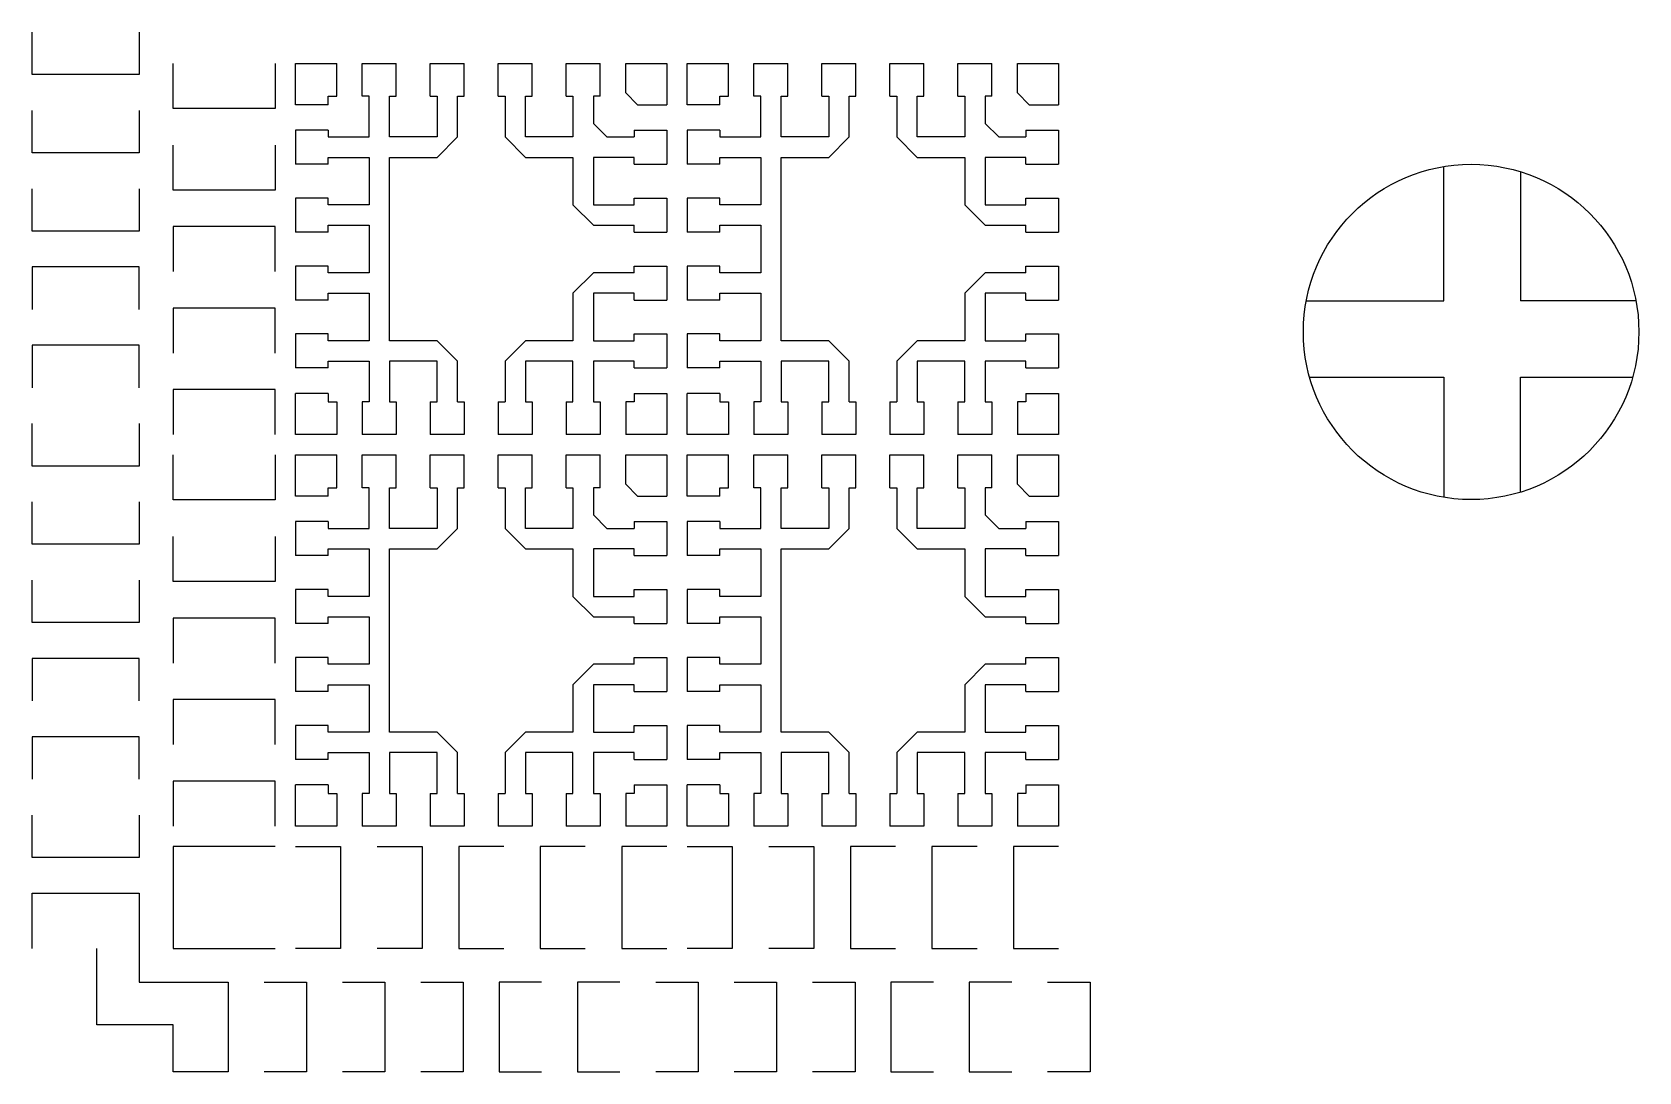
# Model space of a CAD drawing. Header units: metres. Extents: x 7.75 to 15.31, y -2.41 to 2.49.
import ezdxf

# ---------------------------------------------------------------- set-up
doc = ezdxf.new("R2010")
doc.units = ezdxf.units.M

msp = doc.modelspace()

# ---------------------------------------------------------------- linework, layer by layer
for p, q in [((9.1818, 2.2646), (9.1818, 2.3386)), ((9.3018, 2.2646), (9.3018, 2.3386)), ((9.4618, 2.2646), (9.4618, 2.3386)), ((9.6218, 2.2646), (9.6218, 2.3386)), ((9.7818, 2.2646), (9.7818, 2.3386)), ((9.9418, 2.2646), (9.9418, 2.3386)), ((10.1018, 2.2646), (10.1018, 2.3386)), ((10.2618, 2.2646), (10.2618, 2.3386)), ((10.4218, 2.2646), (10.4218, 2.3386)), ((10.5418, 2.2646), (10.5418, 2.3386)), ((11.0258, 2.2646), (11.0258, 2.3386)), ((11.1458, 2.2646), (11.1458, 2.3386)), ((11.3058, 2.2646), (11.3058, 2.3386)), ((11.4658, 2.2646), (11.4658, 2.3386)), ((11.6258, 2.2646), (11.6258, 2.3386)), ((11.7858, 2.2646), (11.7858, 2.3386)), ((11.9458, 2.2646), (11.9458, 2.3386)), ((12.1058, 2.2646), (12.1058, 2.3386)), ((12.2658, 2.2646), (12.2658, 2.3386)), ((12.3858, 2.2646), (12.3858, 2.3386)), ((9.1818, 2.1846), (9.1818, 2.2646)), ((9.3018, 2.1846), (9.3018, 2.2646)), ((9.4618, 2.1846), (9.4618, 2.2646)), ((9.6218, 2.1846), (9.6218, 2.2646)), ((9.7818, 2.1846), (9.7818, 2.2646)), ((9.9418, 2.1846), (9.9418, 2.2646)), ((10.1018, 2.1846), (10.1018, 2.2646)), ((10.2618, 2.1846), (10.2618, 2.2646)), ((10.4218, 2.1846), (10.4218, 2.2646)), ((10.5418, 2.2006), (10.5418, 2.2646)), ((10.5418, 2.2006), (10.5978, 2.1446)), ((11.0258, 2.1846), (11.0258, 2.2646)), ((11.1458, 2.1846), (11.1458, 2.2646)), ((11.3058, 2.1846), (11.3058, 2.2646)), ((11.4658, 2.1846), (11.4658, 2.2646)), ((11.6258, 2.1846), (11.6258, 2.2646)), ((11.7858, 2.1846), (11.7858, 2.2646)), ((11.9458, 2.1846), (11.9458, 2.2646)), ((12.1058, 2.1846), (12.1058, 2.2646)), ((12.2658, 2.1846), (12.2658, 2.2646)), ((12.3858, 2.2006), (12.3858, 2.2646)), ((12.3858, 2.2006), (12.4418, 2.1446)), ((9.0618, 2.1446), (8.9878, 2.1446)), ((9.1418, 2.1446), (9.0618, 2.1446)), ((9.3338, 2.1846), (9.3018, 2.1846)), ((9.3338, 1.9926), (9.3338, 2.1846)), ((9.4298, 1.9926), (9.4298, 2.1846)), ((9.4298, 2.1846), (9.4618, 2.1846)), ((9.6218, 2.1846), (9.6538, 2.1846)), ((9.6538, 2.1846), (9.6538, 1.9926)), ((9.7498, 2.1846), (9.7818, 2.1846)), ((9.9418, 2.1846), (9.9738, 2.1846)), ((10.0698, 1.9926), (10.0698, 2.1846)), ((10.0698, 2.1846), (10.1018, 2.1846)), ((10.2618, 2.1846), (10.2938, 2.1846)), ((10.2938, 2.1846), (10.2938, 1.9926)), ((10.4218, 2.1846), (10.3898, 2.1846)), ((10.3898, 2.1846), (10.3898, 2.0566)), ((10.5978, 2.1446), (10.6618, 2.1446)), ((10.6618, 2.1446), (10.7358, 2.1446)), ((10.9058, 2.1446), (10.8318, 2.1446)), ((10.9858, 2.1446), (10.9058, 2.1446)), ((11.1778, 2.1846), (11.1458, 2.1846)), ((11.1778, 1.9926), (11.1778, 2.1846)), ((11.2738, 1.9926), (11.2738, 2.1846)), ((11.2738, 2.1846), (11.3058, 2.1846)), ((11.4658, 2.1846), (11.4978, 2.1846)), ((11.4978, 2.1846), (11.4978, 1.9926)), ((11.5938, 2.1846), (11.6258, 2.1846)), ((11.7858, 2.1846), (11.8178, 2.1846)), ((11.9138, 1.9926), (11.9138, 2.1846)), ((11.9138, 2.1846), (11.9458, 2.1846)), ((12.1058, 2.1846), (12.1378, 2.1846)), ((12.1378, 2.1846), (12.1378, 1.9926)), ((12.2658, 2.1846), (12.2338, 2.1846)), ((12.2338, 2.1846), (12.2338, 2.0566)), ((12.4418, 2.1446), (12.5058, 2.1446)), ((12.5058, 2.1446), (12.5798, 2.1446)), ((10.3898, 2.0566), (10.4538, 1.9926)), ((12.2338, 2.0566), (12.2978, 1.9926)), ((9.0618, 2.0246), (8.9878, 2.0246)), ((9.1418, 2.0246), (9.0618, 2.0246)), ((9.1418, 2.0246), (9.1418, 1.9926)), ((9.1418, 1.9926), (9.3338, 1.9926)), ((9.6538, 1.9926), (9.4298, 1.9926)), ((10.2938, 1.9926), (10.0698, 1.9926)), ((10.4538, 1.9926), (10.5818, 1.9926)), ((10.5818, 2.0246), (10.5818, 1.9926)), ((10.5818, 2.0246), (10.6618, 2.0246)), ((10.6618, 2.0246), (10.7358, 2.0246)), ((10.9058, 2.0246), (10.8318, 2.0246)), ((10.9858, 2.0246), (10.9058, 2.0246)), ((10.9858, 2.0246), (10.9858, 1.9926)), ((10.9858, 1.9926), (11.1778, 1.9926)), ((11.4978, 1.9926), (11.2738, 1.9926)), ((12.1378, 1.9926), (11.9138, 1.9926)), ((12.2978, 1.9926), (12.4258, 1.9926)), ((12.4258, 2.0246), (12.4258, 1.9926)), ((12.4258, 2.0246), (12.5058, 2.0246)), ((12.5058, 2.0246), (12.5798, 2.0246)), ((9.1418, 1.8646), (9.1418, 1.8966)), ((9.1418, 1.8966), (9.3338, 1.8966)), ((9.3338, 1.8966), (9.3338, 1.6726)), ((10.5818, 1.8966), (10.3898, 1.8966)), ((10.3898, 1.8966), (10.3898, 1.6726)), ((10.5818, 1.8646), (10.5818, 1.8966)), ((10.9858, 1.8646), (10.9858, 1.8966)), ((10.9858, 1.8966), (11.1778, 1.8966)), ((11.1778, 1.8966), (11.1778, 1.6726)), ((12.4258, 1.8966), (12.2338, 1.8966)), ((12.2338, 1.8966), (12.2338, 1.6726)), ((12.4258, 1.8646), (12.4258, 1.8966)), ((9.0618, 1.8646), (8.9878, 1.8646)), ((9.1418, 1.8646), (9.0618, 1.8646)), ((10.5818, 1.8646), (10.6618, 1.8646)), ((10.6618, 1.8646), (10.7358, 1.8646)), ((10.9058, 1.8646), (10.8318, 1.8646)), ((10.9858, 1.8646), (10.9058, 1.8646)), ((12.4258, 1.8646), (12.5058, 1.8646)), ((12.5058, 1.8646), (12.5798, 1.8646)), ((14.7538, 1.829), (14.7538, 1.2215)), ((9.0618, 1.7046), (8.9878, 1.7046)), ((9.1418, 1.7046), (9.0618, 1.7046)), ((9.1418, 1.6726), (9.1418, 1.7046)), ((9.3338, 1.6726), (9.1418, 1.6726)), ((10.3898, 1.6726), (10.5818, 1.6726)), ((10.5818, 1.7046), (10.6618, 1.7046)), ((10.5818, 1.6726), (10.5818, 1.7046)), ((10.6618, 1.7046), (10.7358, 1.7046)), ((10.9058, 1.7046), (10.8318, 1.7046)), ((10.9858, 1.7046), (10.9058, 1.7046)), ((10.9858, 1.6726), (10.9858, 1.7046)), ((11.1778, 1.6726), (10.9858, 1.6726)), ((12.2338, 1.6726), (12.4258, 1.6726)), ((12.4258, 1.7046), (12.5058, 1.7046)), ((12.4258, 1.6726), (12.4258, 1.7046)), ((12.5058, 1.7046), (12.5798, 1.7046)), ((9.0618, 1.5446), (8.9878, 1.5446)), ((9.1418, 1.5446), (9.0618, 1.5446)), ((9.1418, 1.5446), (9.1418, 1.5766)), ((9.1418, 1.5766), (9.3338, 1.5766)), ((9.3338, 1.5766), (9.3338, 1.3526)), ((10.5818, 1.5446), (10.5818, 1.5766)), ((10.5818, 1.5446), (10.6618, 1.5446)), ((10.6618, 1.5446), (10.7358, 1.5446)), ((10.9058, 1.5446), (10.8318, 1.5446)), ((10.9858, 1.5446), (10.9058, 1.5446)), ((10.9858, 1.5446), (10.9858, 1.5766)), ((10.9858, 1.5766), (11.1778, 1.5766)), ((11.1778, 1.5766), (11.1778, 1.3526)), ((12.4258, 1.5446), (12.4258, 1.5766)), ((12.4258, 1.5446), (12.5058, 1.5446)), ((12.5058, 1.5446), (12.5798, 1.5446)), ((9.0618, 1.3846), (8.9878, 1.3846)), ((9.1418, 1.3846), (9.0618, 1.3846)), ((9.1418, 1.3526), (9.1418, 1.3846)), ((10.5818, 1.3526), (10.5818, 1.3846)), ((10.5818, 1.3846), (10.6618, 1.3846)), ((10.6618, 1.3846), (10.7358, 1.3846)), ((10.9058, 1.3846), (10.8318, 1.3846)), ((10.9858, 1.3846), (10.9058, 1.3846)), ((10.9858, 1.3526), (10.9858, 1.3846)), ((12.4258, 1.3526), (12.4258, 1.3846)), ((12.4258, 1.3846), (12.5058, 1.3846)), ((12.5058, 1.3846), (12.5798, 1.3846)), ((9.3338, 1.3526), (9.1418, 1.3526)), ((11.1778, 1.3526), (10.9858, 1.3526)), ((9.0618, 1.2246), (8.9878, 1.2246)), ((9.1418, 1.2246), (9.0618, 1.2246)), ((9.1418, 1.2246), (9.1418, 1.2566)), ((9.1418, 1.2566), (9.3338, 1.2566)), ((9.3338, 1.2566), (9.3338, 1.0326)), ((10.5818, 1.2566), (10.3898, 1.2566)), ((10.3898, 1.2566), (10.3898, 1.0326)), ((10.5818, 1.2246), (10.5818, 1.2566)), ((10.5818, 1.2246), (10.6618, 1.2246)), ((10.6618, 1.2246), (10.7358, 1.2246)), ((10.9058, 1.2246), (10.8318, 1.2246)), ((10.9858, 1.2246), (10.9058, 1.2246)), ((10.9858, 1.2246), (10.9858, 1.2566)), ((10.9858, 1.2566), (11.1778, 1.2566)), ((11.1778, 1.2566), (11.1778, 1.0326)), ((12.4258, 1.2566), (12.2338, 1.2566)), ((12.2338, 1.2566), (12.2338, 1.0326)), ((12.4258, 1.2246), (12.4258, 1.2566)), ((12.4258, 1.2246), (12.5058, 1.2246)), ((12.5058, 1.2246), (12.5798, 1.2246)), ((15.2975, 1.2215), (14.7538, 1.2215)), ((9.0618, 1.0646), (8.9878, 1.0646)), ((9.1418, 1.0646), (9.0618, 1.0646)), ((9.1418, 1.0326), (9.1418, 1.0646)), ((10.5818, 1.0326), (10.5818, 1.0646)), ((10.5818, 1.0646), (10.6618, 1.0646)), ((10.6618, 1.0646), (10.7358, 1.0646)), ((10.9058, 1.0646), (10.8318, 1.0646)), ((10.9858, 1.0646), (10.9058, 1.0646)), ((10.9858, 1.0326), (10.9858, 1.0646)), ((12.4258, 1.0326), (12.4258, 1.0646)), ((12.4258, 1.0646), (12.5058, 1.0646)), ((12.5058, 1.0646), (12.5798, 1.0646)), ((9.3338, 1.0326), (9.1418, 1.0326)), ((10.3898, 1.0326), (10.5818, 1.0326)), ((11.1778, 1.0326), (10.9858, 1.0326)), ((12.2338, 1.0326), (12.4258, 1.0326)), ((9.1418, 0.9046), (9.1418, 0.9366)), ((9.1418, 0.9366), (9.3338, 0.9366)), ((9.3338, 0.9366), (9.3338, 0.7446)), ((9.6538, 0.9366), (9.4298, 0.9366)), ((9.4298, 0.9366), (9.4298, 0.7446)), ((9.6538, 0.7446), (9.6538, 0.9366)), ((10.2938, 0.9366), (10.0698, 0.9366)), ((10.0698, 0.9366), (10.0698, 0.7446)), ((10.2938, 0.7446), (10.2938, 0.9366)), ((10.5818, 0.9366), (10.3898, 0.9366)), ((10.3898, 0.9366), (10.3898, 0.7446)), ((10.5818, 0.9046), (10.5818, 0.9366)), ((10.9858, 0.9046), (10.9858, 0.9366)), ((10.9858, 0.9366), (11.1778, 0.9366)), ((11.1778, 0.9366), (11.1778, 0.7446)), ((11.4978, 0.9366), (11.2738, 0.9366)), ((11.2738, 0.9366), (11.2738, 0.7446)), ((11.4978, 0.7446), (11.4978, 0.9366)), ((12.1378, 0.9366), (11.9138, 0.9366)), ((11.9138, 0.9366), (11.9138, 0.7446)), ((12.1378, 0.7446), (12.1378, 0.9366)), ((12.4258, 0.9366), (12.2338, 0.9366)), ((12.2338, 0.9366), (12.2338, 0.7446)), ((12.4258, 0.9046), (12.4258, 0.9366)), ((9.0618, 0.9046), (8.9878, 0.9046)), ((9.1418, 0.9046), (9.0618, 0.9046)), ((10.5818, 0.9046), (10.6618, 0.9046)), ((10.6618, 0.9046), (10.7358, 0.9046)), ((10.9058, 0.9046), (10.8318, 0.9046)), ((10.9858, 0.9046), (10.9058, 0.9046)), ((12.4258, 0.9046), (12.5058, 0.9046)), ((12.5058, 0.9046), (12.5798, 0.9046)), ((9.0618, 0.7846), (8.9878, 0.7846)), ((9.1418, 0.7846), (9.0618, 0.7846)), ((10.5818, 0.7846), (10.6618, 0.7846)), ((10.6618, 0.7846), (10.7358, 0.7846)), ((10.9058, 0.7846), (10.8318, 0.7846)), ((10.9858, 0.7846), (10.9058, 0.7846)), ((12.4258, 0.7846), (12.5058, 0.7846)), ((12.5058, 0.7846), (12.5798, 0.7846)), ((9.1818, 0.7446), (9.1818, 0.6646)), ((9.3018, 0.7446), (9.3018, 0.6646)), ((9.3338, 0.7446), (9.3018, 0.7446)), ((9.4298, 0.7446), (9.4618, 0.7446)), ((9.4618, 0.7446), (9.4618, 0.6646)), ((9.6218, 0.7446), (9.6538, 0.7446)), ((9.6218, 0.7446), (9.6218, 0.6646)), ((9.7498, 0.7446), (9.7818, 0.7446)), ((9.7818, 0.7446), (9.7818, 0.6646)), ((9.9418, 0.7446), (9.9738, 0.7446)), ((9.9418, 0.7446), (9.9418, 0.6646)), ((10.0698, 0.7446), (10.1018, 0.7446)), ((10.1018, 0.7446), (10.1018, 0.6646)), ((10.2618, 0.7446), (10.2618, 0.6646)), ((10.2618, 0.7446), (10.2938, 0.7446)), ((10.3898, 0.7446), (10.4218, 0.7446)), ((10.4218, 0.7446), (10.4218, 0.6646)), ((10.5418, 0.7446), (10.5418, 0.6646)), ((11.0258, 0.7446), (11.0258, 0.6646)), ((11.1458, 0.7446), (11.1458, 0.6646)), ((11.1778, 0.7446), (11.1458, 0.7446)), ((11.2738, 0.7446), (11.3058, 0.7446)), ((11.3058, 0.7446), (11.3058, 0.6646)), ((11.4658, 0.7446), (11.4978, 0.7446)), ((11.4658, 0.7446), (11.4658, 0.6646)), ((11.5938, 0.7446), (11.6258, 0.7446)), ((11.6258, 0.7446), (11.6258, 0.6646)), ((11.7858, 0.7446), (11.8178, 0.7446)), ((11.7858, 0.7446), (11.7858, 0.6646)), ((11.9138, 0.7446), (11.9458, 0.7446)), ((11.9458, 0.7446), (11.9458, 0.6646)), ((12.1058, 0.7446), (12.1058, 0.6646)), ((12.1058, 0.7446), (12.1378, 0.7446)), ((12.2338, 0.7446), (12.2658, 0.7446)), ((12.2658, 0.7446), (12.2658, 0.6646)), ((12.3858, 0.7446), (12.3858, 0.6646)), ((9.1818, 0.6646), (9.1818, 0.5906)), ((9.3018, 0.6646), (9.3018, 0.5906)), ((9.4618, 0.6646), (9.4618, 0.5906)), ((9.6218, 0.6646), (9.6218, 0.5906)), ((9.7818, 0.6646), (9.7818, 0.5906)), ((9.9418, 0.6646), (9.9418, 0.5906)), ((10.1018, 0.6646), (10.1018, 0.5906)), ((10.2618, 0.6646), (10.2618, 0.5906)), ((10.4218, 0.6646), (10.4218, 0.5906)), ((10.5418, 0.6646), (10.5418, 0.5906)), ((11.0258, 0.6646), (11.0258, 0.5906)), ((11.1458, 0.6646), (11.1458, 0.5906)), ((11.3058, 0.6646), (11.3058, 0.5906)), ((11.4658, 0.6646), (11.4658, 0.5906)), ((11.6258, 0.6646), (11.6258, 0.5906)), ((11.7858, 0.6646), (11.7858, 0.5906)), ((11.9458, 0.6646), (11.9458, 0.5906)), ((12.1058, 0.6646), (12.1058, 0.5906)), ((12.2658, 0.6646), (12.2658, 0.5906)), ((12.3858, 0.6646), (12.3858, 0.5906)), ((9.1818, 0.4206), (9.1818, 0.4946)), ((9.3018, 0.4206), (9.3018, 0.4946)), ((9.4618, 0.4206), (9.4618, 0.4946)), ((9.6218, 0.4206), (9.6218, 0.4946)), ((9.7818, 0.4206), (9.7818, 0.4946)), ((9.9418, 0.4206), (9.9418, 0.4946)), ((10.1018, 0.4206), (10.1018, 0.4946)), ((10.2618, 0.4206), (10.2618, 0.4946)), ((10.4218, 0.4206), (10.4218, 0.4946)), ((10.5418, 0.4206), (10.5418, 0.4946)), ((11.0258, 0.4206), (11.0258, 0.4946)), ((11.1458, 0.4206), (11.1458, 0.4946)), ((11.3058, 0.4206), (11.3058, 0.4946)), ((11.4658, 0.4206), (11.4658, 0.4946)), ((11.6258, 0.4206), (11.6258, 0.4946)), ((11.7858, 0.4206), (11.7858, 0.4946)), ((11.9458, 0.4206), (11.9458, 0.4946)), ((12.1058, 0.4206), (12.1058, 0.4946)), ((12.2658, 0.4206), (12.2658, 0.4946)), ((12.3858, 0.4206), (12.3858, 0.4946)), ((9.1818, 0.3406), (9.1818, 0.4206)), ((9.3018, 0.3406), (9.3018, 0.4206)), ((9.4618, 0.3406), (9.4618, 0.4206)), ((9.6218, 0.3406), (9.6218, 0.4206)), ((9.7818, 0.3406), (9.7818, 0.4206)), ((9.9418, 0.3406), (9.9418, 0.4206)), ((10.1018, 0.3406), (10.1018, 0.4206)), ((10.2618, 0.3406), (10.2618, 0.4206)), ((10.4218, 0.3406), (10.4218, 0.4206)), ((10.5418, 0.3566), (10.5418, 0.4206)), ((11.0258, 0.3406), (11.0258, 0.4206)), ((11.1458, 0.3406), (11.1458, 0.4206)), ((11.3058, 0.3406), (11.3058, 0.4206)), ((11.4658, 0.3406), (11.4658, 0.4206)), ((11.6258, 0.3406), (11.6258, 0.4206)), ((11.7858, 0.3406), (11.7858, 0.4206)), ((11.9458, 0.3406), (11.9458, 0.4206)), ((12.1058, 0.3406), (12.1058, 0.4206)), ((12.2658, 0.3406), (12.2658, 0.4206)), ((12.3858, 0.3566), (12.3858, 0.4206)), ((9.3338, 0.3406), (9.3018, 0.3406)), ((9.3338, 0.1486), (9.3338, 0.3406)), ((9.4298, 0.1486), (9.4298, 0.3406)), ((9.4298, 0.3406), (9.4618, 0.3406)), ((9.6218, 0.3406), (9.6538, 0.3406)), ((9.6538, 0.3406), (9.6538, 0.1486)), ((9.7498, 0.3406), (9.7818, 0.3406)), ((9.9418, 0.3406), (9.9738, 0.3406)), ((10.0698, 0.1486), (10.0698, 0.3406)), ((10.0698, 0.3406), (10.1018, 0.3406)), ((10.2618, 0.3406), (10.2938, 0.3406)), ((10.2938, 0.3406), (10.2938, 0.1486)), ((10.4218, 0.3406), (10.3898, 0.3406)), ((10.3898, 0.3406), (10.3898, 0.2126)), ((10.5418, 0.3566), (10.5978, 0.3006)), ((11.1778, 0.3406), (11.1458, 0.3406)), ((11.1778, 0.1486), (11.1778, 0.3406)), ((11.2738, 0.1486), (11.2738, 0.3406)), ((11.2738, 0.3406), (11.3058, 0.3406)), ((11.4658, 0.3406), (11.4978, 0.3406)), ((11.4978, 0.3406), (11.4978, 0.1486)), ((11.5938, 0.3406), (11.6258, 0.3406)), ((11.7858, 0.3406), (11.8178, 0.3406)), ((11.9138, 0.1486), (11.9138, 0.3406)), ((11.9138, 0.3406), (11.9458, 0.3406)), ((12.1058, 0.3406), (12.1378, 0.3406)), ((12.1378, 0.3406), (12.1378, 0.1486)), ((12.2658, 0.3406), (12.2338, 0.3406)), ((12.2338, 0.3406), (12.2338, 0.2126)), ((12.3858, 0.3566), (12.4418, 0.3006)), ((9.0618, 0.3006), (8.9878, 0.3006)), ((9.1418, 0.3006), (9.0618, 0.3006)), ((10.5978, 0.3006), (10.6618, 0.3006)), ((10.6618, 0.3006), (10.7358, 0.3006)), ((10.9058, 0.3006), (10.8318, 0.3006)), ((10.9858, 0.3006), (10.9058, 0.3006)), ((12.4418, 0.3006), (12.5058, 0.3006)), ((12.5058, 0.3006), (12.5798, 0.3006)), ((9.0618, 0.1806), (8.9878, 0.1806)), ((9.1418, 0.1806), (9.0618, 0.1806)), ((9.1418, 0.1806), (9.1418, 0.1486)), ((10.3898, 0.2126), (10.4538, 0.1486)), ((10.5818, 0.1806), (10.5818, 0.1486)), ((10.5818, 0.1806), (10.6618, 0.1806)), ((10.6618, 0.1806), (10.7358, 0.1806)), ((10.9058, 0.1806), (10.8318, 0.1806)), ((10.9858, 0.1806), (10.9058, 0.1806)), ((10.9858, 0.1806), (10.9858, 0.1486)), ((12.2338, 0.2126), (12.2978, 0.1486)), ((12.4258, 0.1806), (12.4258, 0.1486)), ((12.4258, 0.1806), (12.5058, 0.1806)), ((12.5058, 0.1806), (12.5798, 0.1806)), ((9.1418, 0.1486), (9.3338, 0.1486)), ((9.6538, 0.1486), (9.4298, 0.1486)), ((10.2938, 0.1486), (10.0698, 0.1486)), ((10.4538, 0.1486), (10.5818, 0.1486)), ((10.9858, 0.1486), (11.1778, 0.1486)), ((11.4978, 0.1486), (11.2738, 0.1486)), ((12.1378, 0.1486), (11.9138, 0.1486)), ((12.2978, 0.1486), (12.4258, 0.1486)), ((9.0618, 0.0206), (8.9878, 0.0206)), ((9.1418, 0.0206), (9.0618, 0.0206)), ((9.1418, 0.0206), (9.1418, 0.0526)), ((9.1418, 0.0526), (9.3338, 0.0526)), ((9.3338, 0.0526), (9.3338, -0.1714)), ((10.5818, 0.0526), (10.3898, 0.0526)), ((10.3898, 0.0526), (10.3898, -0.1714)), ((10.5818, 0.0206), (10.5818, 0.0526)), ((10.5818, 0.0206), (10.6618, 0.0206)), ((10.6618, 0.0206), (10.7358, 0.0206)), ((10.9058, 0.0206), (10.8318, 0.0206)), ((10.9858, 0.0206), (10.9058, 0.0206)), ((10.9858, 0.0206), (10.9858, 0.0526)), ((10.9858, 0.0526), (11.1778, 0.0526)), ((11.1778, 0.0526), (11.1778, -0.1714)), ((12.4258, 0.0526), (12.2338, 0.0526)), ((12.2338, 0.0526), (12.2338, -0.1714)), ((12.4258, 0.0206), (12.4258, 0.0526)), ((12.4258, 0.0206), (12.5058, 0.0206)), ((12.5058, 0.0206), (12.5798, 0.0206)), ((9.0618, -0.1394), (8.9878, -0.1394)), ((9.1418, -0.1394), (9.0618, -0.1394)), ((9.1418, -0.1714), (9.1418, -0.1394)), ((10.5818, -0.1394), (10.6618, -0.1394)), ((10.5818, -0.1714), (10.5818, -0.1394)), ((10.6618, -0.1394), (10.7358, -0.1394)), ((10.9058, -0.1394), (10.8318, -0.1394)), ((10.9858, -0.1394), (10.9058, -0.1394)), ((10.9858, -0.1714), (10.9858, -0.1394)), ((12.4258, -0.1394), (12.5058, -0.1394)), ((12.4258, -0.1714), (12.4258, -0.1394)), ((12.5058, -0.1394), (12.5798, -0.1394)), ((9.3338, -0.1714), (9.1418, -0.1714)), ((10.3898, -0.1714), (10.5818, -0.1714)), ((11.1778, -0.1714), (10.9858, -0.1714)), ((12.2338, -0.1714), (12.4258, -0.1714)), ((9.0618, -0.2994), (8.9878, -0.2994)), ((9.1418, -0.2994), (9.0618, -0.2994)), ((9.1418, -0.2994), (9.1418, -0.2674)), ((9.1418, -0.2674), (9.3338, -0.2674)), ((9.3338, -0.2674), (9.3338, -0.4914)), ((10.5818, -0.2994), (10.5818, -0.2674)), ((10.5818, -0.2994), (10.6618, -0.2994)), ((10.6618, -0.2994), (10.7358, -0.2994)), ((10.9058, -0.2994), (10.8318, -0.2994)), ((10.9858, -0.2994), (10.9058, -0.2994)), ((10.9858, -0.2994), (10.9858, -0.2674)), ((10.9858, -0.2674), (11.1778, -0.2674)), ((11.1778, -0.2674), (11.1778, -0.4914)), ((12.4258, -0.2994), (12.4258, -0.2674)), ((12.4258, -0.2994), (12.5058, -0.2994)), ((12.5058, -0.2994), (12.5798, -0.2994)), ((9.0618, -0.4594), (8.9878, -0.4594)), ((9.1418, -0.4594), (9.0618, -0.4594)), ((9.1418, -0.4914), (9.1418, -0.4594)), ((9.3338, -0.4914), (9.1418, -0.4914)), ((10.5818, -0.4914), (10.5818, -0.4594)), ((10.5818, -0.4594), (10.6618, -0.4594)), ((10.6618, -0.4594), (10.7358, -0.4594)), ((10.9058, -0.4594), (10.8318, -0.4594)), ((10.9858, -0.4594), (10.9058, -0.4594)), ((10.9858, -0.4914), (10.9858, -0.4594)), ((11.1778, -0.4914), (10.9858, -0.4914)), ((12.4258, -0.4914), (12.4258, -0.4594)), ((12.4258, -0.4594), (12.5058, -0.4594)), ((12.5058, -0.4594), (12.5798, -0.4594)), ((9.1418, -0.6194), (9.1418, -0.5874)), ((9.1418, -0.5874), (9.3338, -0.5874)), ((9.3338, -0.5874), (9.3338, -0.8114)), ((10.5818, -0.5874), (10.3898, -0.5874)), ((10.3898, -0.5874), (10.3898, -0.8114)), ((10.5818, -0.6194), (10.5818, -0.5874)), ((10.9858, -0.6194), (10.9858, -0.5874)), ((10.9858, -0.5874), (11.1778, -0.5874)), ((11.1778, -0.5874), (11.1778, -0.8114)), ((12.4258, -0.5874), (12.2338, -0.5874)), ((12.2338, -0.5874), (12.2338, -0.8114)), ((12.4258, -0.6194), (12.4258, -0.5874)), ((9.0618, -0.6194), (8.9878, -0.6194)), ((9.1418, -0.6194), (9.0618, -0.6194)), ((10.5818, -0.6194), (10.6618, -0.6194)), ((10.6618, -0.6194), (10.7358, -0.6194)), ((10.9058, -0.6194), (10.8318, -0.6194)), ((10.9858, -0.6194), (10.9058, -0.6194)), ((12.4258, -0.6194), (12.5058, -0.6194)), ((12.5058, -0.6194), (12.5798, -0.6194)), ((9.0618, -0.7794), (8.9878, -0.7794)), ((9.1418, -0.7794), (9.0618, -0.7794)), ((9.1418, -0.8114), (9.1418, -0.7794)), ((9.3338, -0.8114), (9.1418, -0.8114)), ((10.3898, -0.8114), (10.5818, -0.8114)), ((10.5818, -0.8114), (10.5818, -0.7794)), ((10.5818, -0.7794), (10.6618, -0.7794)), ((10.6618, -0.7794), (10.7358, -0.7794)), ((10.9058, -0.7794), (10.8318, -0.7794)), ((10.9858, -0.7794), (10.9058, -0.7794)), ((10.9858, -0.8114), (10.9858, -0.7794)), ((11.1778, -0.8114), (10.9858, -0.8114)), ((12.2338, -0.8114), (12.4258, -0.8114)), ((12.4258, -0.8114), (12.4258, -0.7794)), ((12.4258, -0.7794), (12.5058, -0.7794)), ((12.5058, -0.7794), (12.5798, -0.7794)), ((9.1418, -0.9394), (9.1418, -0.9074)), ((9.1418, -0.9074), (9.3338, -0.9074)), ((9.3338, -0.9074), (9.3338, -1.0994)), ((9.6538, -0.9074), (9.4298, -0.9074)), ((9.4298, -0.9074), (9.4298, -1.0994)), ((9.6538, -1.0994), (9.6538, -0.9074)), ((10.2938, -0.9074), (10.0698, -0.9074)), ((10.0698, -0.9074), (10.0698, -1.0994)), ((10.2938, -1.0994), (10.2938, -0.9074)), ((10.5818, -0.9074), (10.3898, -0.9074)), ((10.3898, -0.9074), (10.3898, -1.0994)), ((10.5818, -0.9394), (10.5818, -0.9074)), ((10.9858, -0.9394), (10.9858, -0.9074)), ((10.9858, -0.9074), (11.1778, -0.9074)), ((11.1778, -0.9074), (11.1778, -1.0994)), ((11.4978, -0.9074), (11.2738, -0.9074)), ((11.2738, -0.9074), (11.2738, -1.0994)), ((11.4978, -1.0994), (11.4978, -0.9074)), ((12.1378, -0.9074), (11.9138, -0.9074)), ((11.9138, -0.9074), (11.9138, -1.0994)), ((12.1378, -1.0994), (12.1378, -0.9074)), ((12.4258, -0.9074), (12.2338, -0.9074)), ((12.2338, -0.9074), (12.2338, -1.0994)), ((12.4258, -0.9394), (12.4258, -0.9074)), ((9.0618, -0.9394), (8.9878, -0.9394)), ((9.1418, -0.9394), (9.0618, -0.9394)), ((10.5818, -0.9394), (10.6618, -0.9394)), ((10.6618, -0.9394), (10.7358, -0.9394)), ((10.9058, -0.9394), (10.8318, -0.9394)), ((10.9858, -0.9394), (10.9058, -0.9394)), ((12.4258, -0.9394), (12.5058, -0.9394)), ((12.5058, -0.9394), (12.5798, -0.9394)), ((9.0618, -1.0594), (8.9878, -1.0594)), ((9.1418, -1.0594), (9.0618, -1.0594)), ((9.1818, -1.0994), (9.1818, -1.1794)), ((9.3018, -1.0994), (9.3018, -1.1794)), ((9.3338, -1.0994), (9.3018, -1.0994)), ((9.4298, -1.0994), (9.4618, -1.0994)), ((9.4618, -1.0994), (9.4618, -1.1794)), ((9.6218, -1.0994), (9.6538, -1.0994)), ((9.6218, -1.0994), (9.6218, -1.1794)), ((9.7498, -1.0994), (9.7818, -1.0994)), ((9.7818, -1.0994), (9.7818, -1.1794)), ((9.9418, -1.0994), (9.9738, -1.0994)), ((9.9418, -1.0994), (9.9418, -1.1794)), ((10.0698, -1.0994), (10.1018, -1.0994)), ((10.1018, -1.0994), (10.1018, -1.1794)), ((10.2618, -1.0994), (10.2618, -1.1794)), ((10.2618, -1.0994), (10.2938, -1.0994)), ((10.3898, -1.0994), (10.4218, -1.0994)), ((10.4218, -1.0994), (10.4218, -1.1794)), ((10.5418, -1.0994), (10.5418, -1.1794)), ((10.5818, -1.0594), (10.6618, -1.0594)), ((10.6618, -1.0594), (10.7358, -1.0594)), ((10.9058, -1.0594), (10.8318, -1.0594)), ((10.9858, -1.0594), (10.9058, -1.0594)), ((11.0258, -1.0994), (11.0258, -1.1794)), ((11.1458, -1.0994), (11.1458, -1.1794)), ((11.1778, -1.0994), (11.1458, -1.0994)), ((11.2738, -1.0994), (11.3058, -1.0994)), ((11.3058, -1.0994), (11.3058, -1.1794)), ((11.4658, -1.0994), (11.4978, -1.0994)), ((11.4658, -1.0994), (11.4658, -1.1794)), ((11.5938, -1.0994), (11.6258, -1.0994)), ((11.6258, -1.0994), (11.6258, -1.1794)), ((11.7858, -1.0994), (11.8178, -1.0994)), ((11.7858, -1.0994), (11.7858, -1.1794)), ((11.9138, -1.0994), (11.9458, -1.0994)), ((11.9458, -1.0994), (11.9458, -1.1794)), ((12.1058, -1.0994), (12.1058, -1.1794)), ((12.1058, -1.0994), (12.1378, -1.0994)), ((12.2338, -1.0994), (12.2658, -1.0994)), ((12.2658, -1.0994), (12.2658, -1.1794)), ((12.3858, -1.0994), (12.3858, -1.1794)), ((12.4258, -1.0594), (12.5058, -1.0594)), ((12.5058, -1.0594), (12.5798, -1.0594)), ((9.1818, -1.1794), (9.1818, -1.2534)), ((9.3018, -1.1794), (9.3018, -1.2534)), ((9.4618, -1.1794), (9.4618, -1.2534)), ((9.6218, -1.1794), (9.6218, -1.2534)), ((9.7818, -1.1794), (9.7818, -1.2534)), ((9.9418, -1.1794), (9.9418, -1.2534)), ((10.1018, -1.1794), (10.1018, -1.2534)), ((10.2618, -1.1794), (10.2618, -1.2534)), ((10.4218, -1.1794), (10.4218, -1.2534)), ((10.5418, -1.1794), (10.5418, -1.2534)), ((11.0258, -1.1794), (11.0258, -1.2534)), ((11.1458, -1.1794), (11.1458, -1.2534)), ((11.3058, -1.1794), (11.3058, -1.2534)), ((11.4658, -1.1794), (11.4658, -1.2534)), ((11.6258, -1.1794), (11.6258, -1.2534)), ((11.7858, -1.1794), (11.7858, -1.2534)), ((11.9458, -1.1794), (11.9458, -1.2534)), ((12.1058, -1.1794), (12.1058, -1.2534)), ((12.2658, -1.1794), (12.2658, -1.2534)), ((12.3858, -1.1794), (12.3858, -1.2534))]:
    msp.add_line(p, q)
for points in [[(8.2518, 2.4866), (8.2518, 2.2866), (7.7478, 2.2866), (7.7478, 2.4866)], [(8.8918, 2.3386), (8.8918, 2.1266), (8.4118, 2.1266), (8.4118, 2.3386)], [(8.9878, 2.1446), (8.9878, 2.3386), (9.1818, 2.3386)], [(9.3018, 2.3386), (9.4618, 2.3386)], [(9.6218, 2.3386), (9.7818, 2.3386)], [(9.9418, 2.3386), (10.1018, 2.3386)], [(10.2618, 2.3386), (10.4218, 2.3386)], [(10.5418, 2.3386), (10.7358, 2.3386), (10.7358, 2.1446)], [(10.8318, 2.1446), (10.8318, 2.3386), (11.0258, 2.3386)], [(11.1458, 2.3386), (11.3058, 2.3386)], [(11.4658, 2.3386), (11.6258, 2.3386)], [(11.7858, 2.3386), (11.9458, 2.3386)], [(12.1058, 2.3386), (12.2658, 2.3386)], [(12.3858, 2.3386), (12.5798, 2.3386), (12.5798, 2.1446)], [(8.2518, 2.1178), (8.2518, 1.9178), (7.7478, 1.9178), (7.7478, 2.1178)], [(9.1418, 2.1446), (9.1418, 2.1846), (9.1818, 2.1846)], [(9.7498, 0.7446), (9.7498, 0.9366), (9.6538, 1.0326), (9.4298, 1.0326), (9.4298, 1.8966), (9.6538, 1.8966), (9.7498, 1.9926), (9.7498, 2.1846)], [(9.9738, 2.1846), (9.9738, 1.9926), (10.0698, 1.8966), (10.2938, 1.8966), (10.2938, 1.6726), (10.3898, 1.5766), (10.5818, 1.5766)], [(10.9858, 2.1446), (10.9858, 2.1846), (11.0258, 2.1846)], [(11.5938, 0.7446), (11.5938, 0.9366), (11.4978, 1.0326), (11.2738, 1.0326), (11.2738, 1.8966), (11.4978, 1.8966), (11.5938, 1.9926), (11.5938, 2.1846)], [(11.8178, 2.1846), (11.8178, 1.9926), (11.9138, 1.8966), (12.1378, 1.8966), (12.1378, 1.6726), (12.2338, 1.5766), (12.4258, 1.5766)], [(8.9878, 2.0246), (8.9878, 1.8646)], [(10.7358, 2.0246), (10.7358, 1.8646)], [(10.8318, 2.0246), (10.8318, 1.8646)], [(12.5798, 2.0246), (12.5798, 1.8646)], [(8.8918, 1.9546), (8.8918, 1.7426), (8.4118, 1.7426), (8.4118, 1.9546)], [(13.7458, 1.2215), (14.3938, 1.2215), (14.3938, 1.8535)], [(8.2518, 1.749), (8.2518, 1.549), (7.7478, 1.549), (7.7478, 1.749)], [(8.9878, 1.7046), (8.9878, 1.5446)], [(10.7358, 1.7046), (10.7358, 1.5446)], [(10.8318, 1.7046), (10.8318, 1.5446)], [(12.5798, 1.7046), (12.5798, 1.5446)], [(8.8918, 1.3586), (8.8918, 1.5706), (8.4118, 1.5706), (8.4118, 1.3586)], [(8.2518, 1.1802), (8.2518, 1.3802), (7.7478, 1.3802), (7.7478, 1.1802)], [(8.9878, 1.3846), (8.9878, 1.2246)], [(10.7358, 1.3846), (10.7358, 1.2246)], [(10.8318, 1.3846), (10.8318, 1.2246)], [(12.5798, 1.3846), (12.5798, 1.2246)], [(10.5818, 1.3526), (10.3898, 1.3526), (10.2938, 1.2566), (10.2938, 1.0326), (10.0698, 1.0326), (9.9738, 0.9366), (9.9738, 0.7446)], [(12.4258, 1.3526), (12.2338, 1.3526), (12.1378, 1.2566), (12.1378, 1.0326), (11.9138, 1.0326), (11.8178, 0.9366), (11.8178, 0.7446)], [(8.8918, 0.9746), (8.8918, 1.1866), (8.4118, 1.1866), (8.4118, 0.9746)], [(8.9878, 1.0646), (8.9878, 0.9046)], [(10.7358, 1.0646), (10.7358, 0.9046)], [(10.8318, 1.0646), (10.8318, 0.9046)], [(12.5798, 1.0646), (12.5798, 0.9046)], [(8.2518, 0.8114), (8.2518, 1.0114), (7.7478, 1.0114), (7.7478, 0.8114)], [(13.7612, 0.8615), (14.3938, 0.8615), (14.3938, 0.295)], [(14.7538, 0.3195), (14.7538, 0.8615), (15.2821, 0.8615)], [(8.8918, 0.5906), (8.8918, 0.8026), (8.4118, 0.8026), (8.4118, 0.5906)], [(9.1818, 0.5906), (8.9878, 0.5906), (8.9878, 0.7846)], [(9.1418, 0.7846), (9.1418, 0.7446), (9.1818, 0.7446)], [(10.5818, 0.7846), (10.5818, 0.7446), (10.5418, 0.7446)], [(10.7358, 0.7846), (10.7358, 0.5906), (10.5418, 0.5906)], [(11.0258, 0.5906), (10.8318, 0.5906), (10.8318, 0.7846)], [(10.9858, 0.7846), (10.9858, 0.7446), (11.0258, 0.7446)], [(12.4258, 0.7846), (12.4258, 0.7446), (12.3858, 0.7446)], [(12.5798, 0.7846), (12.5798, 0.5906), (12.3858, 0.5906)], [(8.2518, 0.6426), (8.2518, 0.4426), (7.7478, 0.4426), (7.7478, 0.6426)], [(9.4618, 0.5906), (9.3018, 0.5906)], [(9.7818, 0.5906), (9.6218, 0.5906)], [(10.1018, 0.5906), (9.9418, 0.5906)], [(10.4218, 0.5906), (10.2618, 0.5906)], [(11.3058, 0.5906), (11.1458, 0.5906)], [(11.6258, 0.5906), (11.4658, 0.5906)], [(11.9458, 0.5906), (11.7858, 0.5906)], [(12.2658, 0.5906), (12.1058, 0.5906)], [(8.8918, 0.4946), (8.8918, 0.2826), (8.4118, 0.2826), (8.4118, 0.4946)], [(8.9878, 0.3006), (8.9878, 0.4946), (9.1818, 0.4946)], [(9.3018, 0.4946), (9.4618, 0.4946)], [(9.6218, 0.4946), (9.7818, 0.4946)], [(9.9418, 0.4946), (10.1018, 0.4946)], [(10.2618, 0.4946), (10.4218, 0.4946)], [(10.5418, 0.4946), (10.7358, 0.4946), (10.7358, 0.3006)], [(10.8318, 0.3006), (10.8318, 0.4946), (11.0258, 0.4946)], [(11.1458, 0.4946), (11.3058, 0.4946)], [(11.4658, 0.4946), (11.6258, 0.4946)], [(11.7858, 0.4946), (11.9458, 0.4946)], [(12.1058, 0.4946), (12.2658, 0.4946)], [(12.3858, 0.4946), (12.5798, 0.4946), (12.5798, 0.3006)], [(9.1418, 0.3006), (9.1418, 0.3406), (9.1818, 0.3406)], [(9.7498, -1.0994), (9.7498, -0.9074), (9.6538, -0.8114), (9.4298, -0.8114), (9.4298, 0.0526), (9.6538, 0.0526), (9.7498, 0.1486), (9.7498, 0.3406)], [(9.9738, 0.3406), (9.9738, 0.1486), (10.0698, 0.0526), (10.2938, 0.0526), (10.2938, -0.1714), (10.3898, -0.2674), (10.5818, -0.2674)], [(10.9858, 0.3006), (10.9858, 0.3406), (11.0258, 0.3406)], [(11.5938, -1.0994), (11.5938, -0.9074), (11.4978, -0.8114), (11.2738, -0.8114), (11.2738, 0.0526), (11.4978, 0.0526), (11.5938, 0.1486), (11.5938, 0.3406)], [(11.8178, 0.3406), (11.8178, 0.1486), (11.9138, 0.0526), (12.1378, 0.0526), (12.1378, -0.1714), (12.2338, -0.2674), (12.4258, -0.2674)], [(8.2518, 0.2738), (8.2518, 0.0738), (7.7478, 0.0738), (7.7478, 0.2738)], [(8.9878, 0.1806), (8.9878, 0.0206)], [(10.7358, 0.1806), (10.7358, 0.0206)], [(10.8318, 0.1806), (10.8318, 0.0206)], [(12.5798, 0.1806), (12.5798, 0.0206)], [(8.8918, 0.1106), (8.8918, -0.1014), (8.4118, -0.1014), (8.4118, 0.1106)], [(8.2518, -0.095), (8.2518, -0.295), (7.7478, -0.295), (7.7478, -0.095)], [(8.9878, -0.1394), (8.9878, -0.2994)], [(10.7358, -0.1394), (10.7358, -0.2994)], [(10.8318, -0.1394), (10.8318, -0.2994)], [(12.5798, -0.1394), (12.5798, -0.2994)], [(8.8918, -0.4854), (8.8918, -0.2734), (8.4118, -0.2734), (8.4118, -0.4854)], [(8.2518, -0.6638), (8.2518, -0.4638), (7.7478, -0.4638), (7.7478, -0.6638)], [(8.9878, -0.4594), (8.9878, -0.6194)], [(10.5818, -0.4914), (10.3898, -0.4914), (10.2938, -0.5874), (10.2938, -0.8114), (10.0698, -0.8114), (9.9738, -0.9074), (9.9738, -1.0994)], [(10.7358, -0.4594), (10.7358, -0.6194)], [(10.8318, -0.4594), (10.8318, -0.6194)], [(12.4258, -0.4914), (12.2338, -0.4914), (12.1378, -0.5874), (12.1378, -0.8114), (11.9138, -0.8114), (11.8178, -0.9074), (11.8178, -1.0994)], [(12.5798, -0.4594), (12.5798, -0.6194)], [(8.8918, -0.8694), (8.8918, -0.6574), (8.4118, -0.6574), (8.4118, -0.8694)], [(8.9878, -0.7794), (8.9878, -0.9394)], [(10.7358, -0.7794), (10.7358, -0.9394)], [(10.8318, -0.7794), (10.8318, -0.9394)], [(12.5798, -0.7794), (12.5798, -0.9394)], [(8.2518, -1.0326), (8.2518, -0.8326), (7.7478, -0.8326), (7.7478, -1.0326)], [(8.8918, -1.2534), (8.8918, -1.0414), (8.4118, -1.0414), (8.4118, -1.2534)], [(9.1818, -1.2534), (8.9878, -1.2534), (8.9878, -1.0594)], [(9.1418, -1.0594), (9.1418, -1.0994), (9.1818, -1.0994)], [(10.5818, -1.0594), (10.5818, -1.0994), (10.5418, -1.0994)], [(10.7358, -1.0594), (10.7358, -1.2534), (10.5418, -1.2534)], [(11.0258, -1.2534), (10.8318, -1.2534), (10.8318, -1.0594)], [(10.9858, -1.0594), (10.9858, -1.0994), (11.0258, -1.0994)], [(12.4258, -1.0594), (12.4258, -1.0994), (12.3858, -1.0994)], [(12.5798, -1.0594), (12.5798, -1.2534), (12.3858, -1.2534)], [(8.2518, -1.2014), (8.2518, -1.4014), (7.7478, -1.4014), (7.7478, -1.2014)], [(9.4618, -1.2534), (9.3018, -1.2534)], [(9.7818, -1.2534), (9.6218, -1.2534)], [(10.1018, -1.2534), (9.9418, -1.2534)], [(10.4218, -1.2534), (10.2618, -1.2534)], [(11.3058, -1.2534), (11.1458, -1.2534)], [(11.6258, -1.2534), (11.4658, -1.2534)], [(11.9458, -1.2534), (11.7858, -1.2534)], [(12.2658, -1.2534), (12.1058, -1.2534)], [(8.8918, -1.3494), (8.4118, -1.3494), (8.4118, -1.8294), (8.8918, -1.8294)], [(8.9878, -1.3494), (9.1998, -1.3494), (9.1998, -1.8294), (8.9878, -1.8294)], [(9.3718, -1.3494), (9.5838, -1.3494), (9.5838, -1.8294), (9.3718, -1.8294)], [(9.9678, -1.3494), (9.7558, -1.3494), (9.7558, -1.8294), (9.9678, -1.8294)], [(10.3518, -1.3494), (10.1398, -1.3494), (10.1398, -1.8294), (10.3518, -1.8294)], [(10.7358, -1.3494), (10.5238, -1.3494), (10.5238, -1.8294), (10.7358, -1.8294)], [(10.8318, -1.3494), (11.0438, -1.3494), (11.0438, -1.8294), (10.8318, -1.8294)], [(11.2158, -1.3494), (11.4278, -1.3494), (11.4278, -1.8294), (11.2158, -1.8294)], [(11.8118, -1.3494), (11.5998, -1.3494), (11.5998, -1.8294), (11.8118, -1.8294)], [(12.1958, -1.3494), (11.9838, -1.3494), (11.9838, -1.8294), (12.1958, -1.8294)], [(12.5798, -1.3494), (12.3678, -1.3494), (12.3678, -1.8294), (12.5798, -1.8294)], [(7.7478, -1.8294), (7.7478, -1.7702), (7.7478, -1.5702), (8.2518, -1.5702), (8.2518, -1.9894), (8.671, -1.9894), (8.671, -2.4114), (8.4518, -2.4114), (8.4118, -2.4114), (8.4118, -2.1894), (8.0518, -2.1894), (8.0518, -1.8294)], [(8.8398, -1.9894), (9.0398, -1.9894), (9.0398, -2.4114), (8.8398, -2.4114)], [(9.2086, -1.9894), (9.4086, -1.9894), (9.4086, -2.4114), (9.2086, -2.4114)], [(9.5774, -1.9894), (9.7774, -1.9894), (9.7774, -2.4114), (9.5774, -2.4114)], [(10.1462, -1.9894), (9.9462, -1.9894), (9.9462, -2.4114), (10.1462, -2.4114)], [(10.515, -1.9894), (10.315, -1.9894), (10.315, -2.4114), (10.515, -2.4114)], [(10.6838, -1.9894), (10.8838, -1.9894), (10.8838, -2.4114), (10.6838, -2.4114)], [(11.0526, -1.9894), (11.2526, -1.9894), (11.2526, -2.4114), (11.0526, -2.4114)], [(11.4214, -1.9894), (11.6214, -1.9894), (11.6214, -2.4114), (11.4214, -2.4114)], [(11.9902, -1.9894), (11.7902, -1.9894), (11.7902, -2.4114), (11.9902, -2.4114)], [(12.359, -1.9894), (12.159, -1.9894), (12.159, -2.4114), (12.359, -2.4114)], [(12.5278, -1.9894), (12.7278, -1.9894), (12.7278, -2.4114), (12.5278, -2.4114)]]:
    msp.add_lwpolyline(points)
msp.add_circle((14.5217, 1.0743), 0.7897)

doc.saveas('drawing.dxf')
